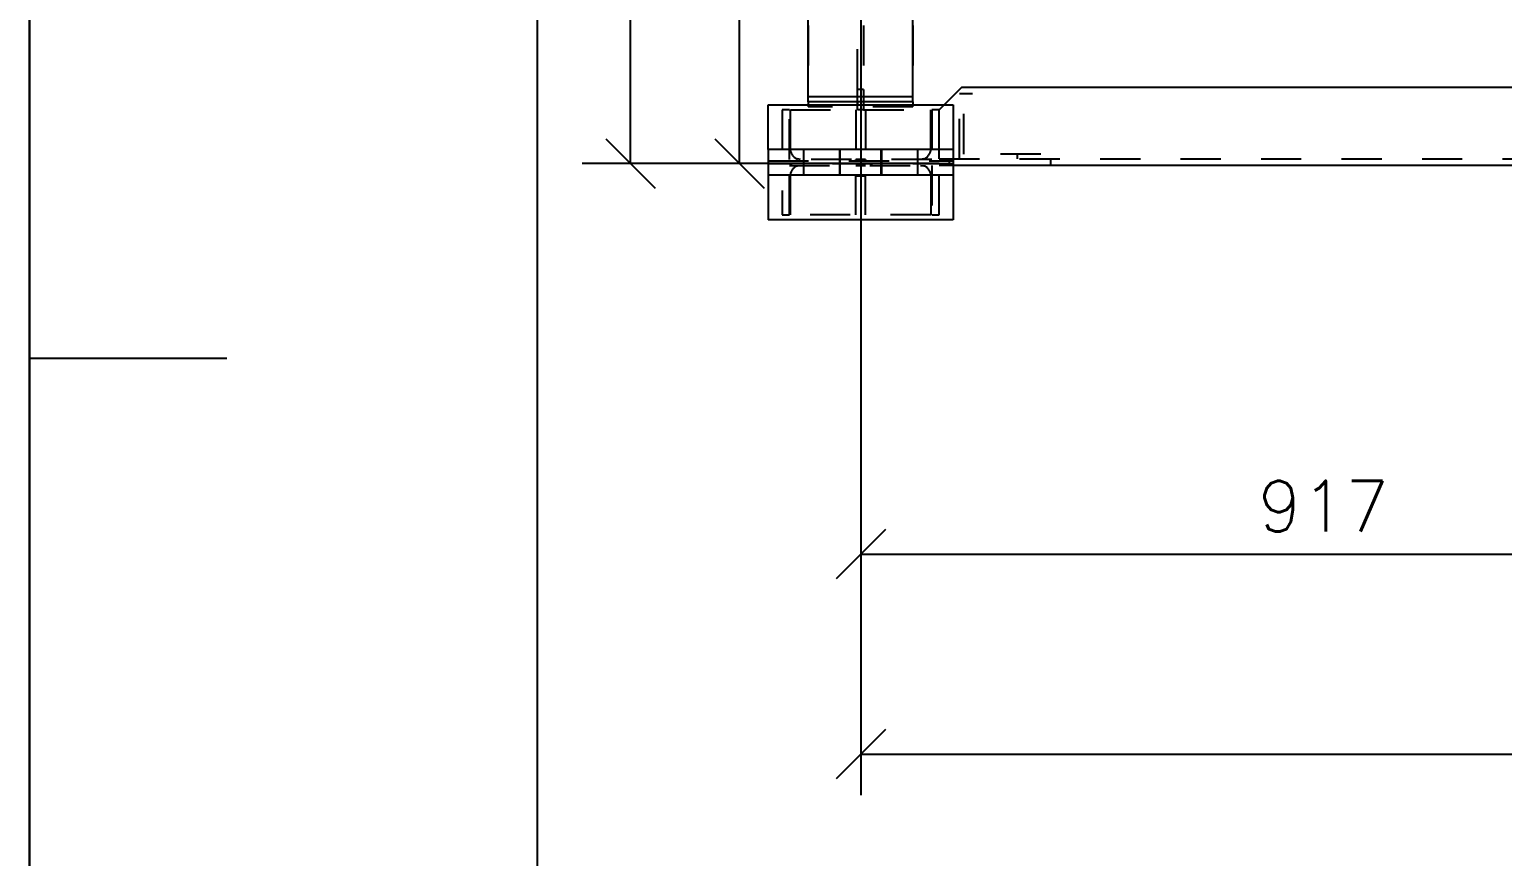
# Model space of a CAD drawing. Header units: millimetres. Extents: x 505 to 1346, y 20403 to 20997.
# Drawn here: x 505.1 to 576.8, y 20527.3 to 20567.5 of the extents above; entities that cross this region are included whole.
import ezdxf

# ---------------------------------------------------------------- set-up
doc = ezdxf.new("R2010")
doc.units = ezdxf.units.MM
doc.linetypes.add('CENTER', pattern=[12.7, 7.9375, -1.5875, 1.5875, -1.5875])
doc.linetypes.add('DXK_LINE_DOT2', pattern=[3.9198, 1.9599, -1.9599])
doc.styles.add('RomanS', font='ROMANS__.TTF', dxfattribs={"height": 0.2})

# ---------------------------------------------------------------- blocks, each defined once
blk = doc.blocks.new('Unknown-110200292-1058')
at = {"color": 5, "linetype": 'Continuous'}
blk.add_line((505.065, 20996.85), (505.065, 20402.85), dxfattribs=at)
blk = doc.blocks.new('FORMATO_DET_A1-110200292-76346')
at = {"color": 2, "linetype": 'Continuous', "true_color": 0xffff00}
for p, q in [((505.065, 20403.05), (505.065, 20996.85)), ((514.685, 20551.5), (505.065, 20551.5))]:
    blk.add_line(p, q, dxfattribs=at)
at = {"color": 1, "linetype": 'Continuous', "true_color": 0xff0000}
blk.add_line((529.801, 20412.672), (529.801, 20987.228), dxfattribs=at)
blk = doc.blocks.new('Part-110200292-57781 - 57739')
at = {"color": 7, "linetype": 'CENTER'}
blk.add_line((591.417, 20560.906), (545.536, 20606.406), dxfattribs=at)
at = {"color": 7, "linetype": 'DXK_LINE_DOT2'}
for p, q in [((552.19, 20601.596), (550.401, 20599.792)), ((555.635, 20598.178), (552.19, 20601.596)), ((550.566, 20599.959), (550.401, 20599.792)), ((553.844, 20596.377), (550.401, 20599.792)), ((550.401, 20599.792), (550.401, 20599.792)), ((550.566, 20599.959), (584.928, 20565.882)), ((550.566, 20599.959), (550.566, 20599.959)), ((553.844, 20596.377), (581.317, 20569.133)), ((586.551, 20567.519), (583.108, 20570.934)), ((584.763, 20565.716), (581.317, 20569.133)), ((586.551, 20567.519), (584.763, 20565.716))]:
    blk.add_line(p, q, dxfattribs=at)
at = {"color": 3, "linetype": 'Continuous'}
for p, q in [((583.108, 20570.934), (555.635, 20598.178)), ((581.317, 20569.133), (553.844, 20596.377))]:
    blk.add_line(p, q, dxfattribs=at)
blk = doc.blocks.new('Part-110200292-57919 - 57739')
at = {"color": 7, "linetype": 'DXK_LINE_DOT2'}
for p, q in [((542.99, 20583.406), (542.99, 20564.006)), ((548.09, 20583.406), (542.99, 20583.406)), ((545.395, 20564.605), (545.395, 20583.406)), ((545.685, 20583.406), (545.685, 20564.605)), ((548.09, 20583.406), (548.09, 20564.006)), ((545.395, 20563.606), (545.395, 20564.605)), ((545.685, 20564.605), (545.395, 20564.605)), ((545.685, 20564.605), (545.685, 20563.606)), ((542.99, 20564.006), (542.99, 20564.006)), ((542.99, 20563.856), (542.99, 20563.756)), ((548.09, 20563.756), (542.99, 20563.756)), ((545.685, 20563.606), (545.395, 20563.606)), ((545.685, 20563.606), (545.685, 20563.606)), ((548.09, 20563.756), (548.09, 20563.856))]:
    blk.add_line(p, q, dxfattribs=at)
at = {"color": 3, "linetype": 'Continuous'}
for p, q in [((542.99, 20564.256), (542.99, 20573.406)), ((548.09, 20564.256), (548.09, 20573.406)), ((542.99, 20564.006), (542.99, 20564.256)), ((542.99, 20564.256), (548.09, 20564.256)), ((542.99, 20564.006), (542.99, 20563.856)), ((548.09, 20564.006), (542.99, 20564.006)), ((545.395, 20564.006), (545.395, 20563.856)), ((545.685, 20564.006), (545.685, 20563.993)), ((545.685, 20563.993), (545.685, 20563.856)), ((548.09, 20564.006), (548.09, 20564.256)), ((548.09, 20564.006), (548.09, 20563.856))]:
    blk.add_line(p, q, dxfattribs=at)
blk = doc.blocks.new('Part-110200292-57945 - 57739')
at = {"color": 3, "linetype": 'Continuous'}
for p, q in [((541.048, 20561.681), (541.048, 20563.856)), ((541.048, 20563.856), (550.048, 20563.856)), ((550.048, 20563.856), (550.048, 20561.681)), ((541.048, 20560.431), (541.048, 20558.256)), ((550.048, 20560.431), (550.048, 20558.256)), ((550.048, 20558.256), (541.048, 20558.256))]:
    blk.add_line(p, q, dxfattribs=at)
at = {"color": 7, "linetype": 'DXK_LINE_DOT2'}
for p, q in [((541.048, 20561.681), (541.048, 20560.431)), ((550.048, 20561.681), (550.048, 20560.431))]:
    blk.add_line(p, q, dxfattribs=at)
blk = doc.blocks.new('Part-110200292-57949 - 57739')
at = {"color": 7, "linetype": 'DXK_LINE_DOT2'}
for p, q in [((545.305, 20558.506), (545.305, 20560.91)), ((545.305, 20560.91), (545.78, 20560.91)), ((545.305, 20560.906), (545.305, 20560.91)), ((545.78, 20560.906), (545.305, 20560.906)), ((545.78, 20558.506), (545.78, 20560.91)), ((545.78, 20560.91), (545.78, 20560.906)), ((545.305, 20560.411), (545.78, 20560.411)), ((545.305, 20560.406), (545.78, 20560.406)), ((545.78, 20558.506), (545.78, 20558.506))]:
    blk.add_line(p, q, dxfattribs=at)
blk = doc.blocks.new('Part-110200292-57918 - 57739')
at = {"color": 7, "linetype": 'DXK_LINE_DOT2'}
for p, q in [((541.717, 20563.606), (541.717, 20563.606)), ((542.072, 20563.606), (541.717, 20563.606)), ((541.717, 20563.606), (541.717, 20558.506)), ((542.072, 20563.606), (542.072, 20563.606)), ((542.072, 20561.201), (542.072, 20563.606)), ((549.012, 20563.606), (549.012, 20563.606)), ((549.012, 20563.606), (549.012, 20561.201)), ((549.367, 20563.606), (549.012, 20563.606)), ((549.367, 20563.606), (549.367, 20563.606)), ((549.367, 20558.506), (549.367, 20563.606)), ((542.072, 20561.201), (542.072, 20561.201)), ((549.012, 20561.201), (542.072, 20561.201)), ((542.072, 20560.911), (542.072, 20560.911)), ((542.072, 20558.506), (542.072, 20560.911)), ((542.072, 20560.911), (549.012, 20560.911)), ((549.012, 20561.201), (549.012, 20561.201)), ((549.012, 20560.911), (549.012, 20560.911)), ((549.012, 20560.911), (549.012, 20558.506)), ((541.717, 20558.506), (541.717, 20558.506)), ((541.717, 20558.506), (542.072, 20558.506)), ((542.072, 20558.506), (542.072, 20558.506)), ((549.012, 20558.506), (549.012, 20558.506)), ((549.012, 20558.506), (549.367, 20558.506)), ((549.367, 20558.506), (549.367, 20558.506))]:
    blk.add_line(p, q, dxfattribs=at)
blk = doc.blocks.new('Part-110200292-57921 - 57739')
at = {"color": 3, "linetype": 'Continuous'}
for p, q in [((550.467, 20564.716), (549.614, 20563.856)), ((550.467, 20564.716), (549.615, 20563.856)), ((550.467, 20564.716), (550.467, 20564.716)), ((550.467, 20564.716), (1035.618, 20564.716)), ((1036.043, 20560.906), (550.048, 20560.906))]:
    blk.add_line(p, q, dxfattribs=at)
at = {"color": 7, "linetype": 'DXK_LINE_DOT2'}
for p, q in [((549.614, 20563.856), (549.365, 20563.606)), ((549.367, 20563.606), (549.365, 20563.606)), ((549.367, 20561.221), (549.365, 20563.606)), ((549.615, 20563.856), (549.367, 20563.606)), ((549.367, 20561.221), (549.367, 20561.221)), ((549.367, 20561.221), (1036.718, 20561.221)), ((550.048, 20560.906), (549.367, 20560.906))]:
    blk.add_line(p, q, dxfattribs=at)
blk = doc.blocks.new('Part-110200292-57922 - 57739')
at = {"color": 7, "linetype": 'DXK_LINE_DOT2'}
for p, q in [((550.996, 20564.396), (550.367, 20564.396)), ((550.367, 20561.221), (550.367, 20564.396)), ((550.576, 20561.456), (550.576, 20564.396)), ((554.313, 20561.456), (550.576, 20561.456)), ((553.182, 20561.221), (553.182, 20561.456))]:
    blk.add_line(p, q, dxfattribs=at)
blk = doc.blocks.new('Part-110200292-57947 - 57739')
at = {"color": 7, "linetype": 'DXK_LINE_DOT2'}
for p, q in [((542.468, 20560.886), (542.622, 20560.911)), ((548.462, 20560.911), (548.617, 20560.886)), ((542.122, 20560.411), (542.147, 20560.565)), ((542.122, 20558.506), (542.122, 20560.411)), ((548.938, 20560.565), (548.962, 20560.411)), ((548.962, 20560.411), (548.962, 20558.506)), ((548.962, 20558.506), (542.122, 20558.506))]:
    blk.add_line(p, q, dxfattribs=at)
for centre, start, end in [((542.622, 20560.411), 108, 162), ((548.462, 20560.411), 18, 72)]:
    blk.add_arc(centre, 0.5, start, end, dxfattribs=at)
blk = doc.blocks.new('Part-110200292-57948 - 57739')
at = {"color": 7, "linetype": 'DXK_LINE_DOT2'}
for p, q in [((542.122, 20561.701), (542.122, 20563.606)), ((542.122, 20563.606), (545.395, 20563.606)), ((545.685, 20563.606), (548.962, 20563.606)), ((548.962, 20561.701), (548.962, 20563.606)), ((542.147, 20561.546), (542.122, 20561.701)), ((548.962, 20561.701), (548.938, 20561.546)), ((542.622, 20561.201), (542.468, 20561.225)), ((548.617, 20561.225), (548.462, 20561.201))]:
    blk.add_line(p, q, dxfattribs=at)
for centre, start, end in [((542.622, 20561.701), 198, 252), ((548.462, 20561.701), 288, 342)]:
    blk.add_arc(centre, 0.5, start, end, dxfattribs=at)
blk = doc.blocks.new('Part-110200292-57950 - 57739')
at = {"color": 7, "linetype": 'DXK_LINE_DOT2'}
for p, q in [((545.305, 20563.606), (545.305, 20561.201)), ((545.305, 20563.606), (545.305, 20563.606)), ((545.78, 20563.606), (545.78, 20561.201)), ((545.305, 20561.706), (545.78, 20561.706)), ((545.305, 20561.701), (545.78, 20561.701)), ((545.305, 20561.201), (545.305, 20561.205)), ((545.305, 20561.205), (545.78, 20561.205)), ((545.78, 20561.201), (545.305, 20561.201)), ((545.78, 20561.205), (545.78, 20561.201))]:
    blk.add_line(p, q, dxfattribs=at)
blk = doc.blocks.new('Part-110200292-57951 - 57739')
at = {"color": 7, "linetype": 'DXK_LINE_DOT2'}
for p, q in [((549.367, 20561.221), (549.367, 20561.221)), ((549.867, 20560.906), (549.867, 20561.221)), ((554.801, 20560.906), (550.048, 20560.906)), ((554.801, 20560.906), (554.801, 20561.221))]:
    blk.add_line(p, q, dxfattribs=at)
blk = doc.blocks.new('Part-110200292-64308 - 57739')
at = {"color": 3, "linetype": 'Continuous'}
for p, q in [((550.048, 20561.681), (541.048, 20561.681)), ((541.048, 20561.681), (541.048, 20560.431)), ((542.773, 20560.431), (542.773, 20561.681)), ((548.323, 20560.431), (548.323, 20561.681)), ((550.048, 20561.681), (550.048, 20560.431)), ((550.048, 20560.431), (541.048, 20560.431))]:
    blk.add_line(p, q, dxfattribs=at)
at = {"color": 7, "linetype": 'DXK_LINE_DOT2'}
for p, q in [((544.524, 20560.431), (544.524, 20561.681)), ((544.553, 20560.431), (544.553, 20561.681)), ((546.543, 20560.431), (546.543, 20561.681)), ((546.572, 20560.431), (546.572, 20561.681)), ((541.048, 20561.131), (550.048, 20561.131)), ((550.048, 20560.98), (541.048, 20560.98))]:
    blk.add_line(p, q, dxfattribs=at)
blk = doc.blocks.new('StraightDimension-110200292-63804 - 57739')
at = {"color": 7, "linetype": 'Continuous'}
for p, q in [((535.539, 20605.056), (533.139, 20607.456)), ((549.367, 20606.256), (531.989, 20606.256)), ((534.339, 20561.001), (534.339, 20606.256)), ((533.139, 20562.201), (535.539, 20559.801)), ((549.367, 20561.001), (531.989, 20561.001))]:
    blk.add_line(p, q, dxfattribs=at)
at = {"color": 0}
blk.add_wipeout([(533.739, 20587.71), (530.239, 20587.71), (530.239, 20579.547), (533.739, 20579.547)], dxfattribs=at)
at = {"color": 3, "style": 'RomanS'}
blk.add_text('905', height=2.4772, rotation=90.00021, dxfattribs=at).set_placement((533.239, 20580.047))
blk = doc.blocks.new('StraightDimension-110200292-63819 - 57739')
at = {"color": 7, "linetype": 'Continuous'}
for p, q in [((540.843, 20582.456), (538.443, 20584.856)), ((548.09, 20583.656), (537.293, 20583.656)), ((539.643, 20561.004), (539.643, 20583.656)), ((538.443, 20562.204), (540.843, 20559.804)), ((549.367, 20561.004), (537.293, 20561.004))]:
    blk.add_line(p, q, dxfattribs=at)
at = {"color": 0}
blk.add_wipeout([(539.043, 20576.411), (535.543, 20576.411), (535.543, 20568.248), (539.043, 20568.248)], dxfattribs=at)
at = {"color": 3, "style": 'RomanS'}
blk.add_text('453', height=2.4772, rotation=90.00021, dxfattribs=at).set_placement((538.543, 20568.748))
blk = doc.blocks.new('StraightDimension-110200292-64395 - 57739')
at = {"color": 7, "linetype": 'Continuous'}
for p, q in [((545.548, 20609.056), (545.548, 20539.976)), ((591.417, 20560.906), (591.417, 20539.976)), ((546.748, 20543.176), (544.348, 20540.776)), ((590.217, 20540.776), (592.617, 20543.176)), ((545.548, 20541.976), (591.417, 20541.976))]:
    blk.add_line(p, q, dxfattribs=at)
at = {"color": 0}
blk.add_wipeout([(572.564, 20542.576), (572.564, 20546.076), (564.401, 20546.076), (564.401, 20542.576)], dxfattribs=at)
at = {"color": 3, "style": 'RomanS'}
blk.add_text('917', height=2.4772, dxfattribs=at).set_placement((564.901, 20543.076))
blk = doc.blocks.new('StraightDimension-110200292-64489 - 57739')
at = {"color": 7, "linetype": 'Continuous'}
for p, q in [((545.548, 20609.056), (545.548, 20530.246)), ((546.748, 20533.446), (544.348, 20531.046)), ((545.548, 20532.246), (1152.111, 20532.246))]:
    blk.add_line(p, q, dxfattribs=at)

msp = doc.modelspace()

# ---------------------------------------------------------------- block references
for name in ['Unknown-110200292-1058', 'FORMATO_DET_A1-110200292-76346', 'Part-110200292-57781 - 57739', 'Part-110200292-57919 - 57739', 'Part-110200292-57921 - 57739', 'Part-110200292-57922 - 57739', 'Part-110200292-57945 - 57739', 'Part-110200292-57918 - 57739', 'Part-110200292-57948 - 57739', 'Part-110200292-57950 - 57739', 'Part-110200292-64308 - 57739', 'Part-110200292-57947 - 57739', 'Part-110200292-57949 - 57739', 'Part-110200292-57951 - 57739']:
    msp.add_blockref(name, (0, 0))

# ---------------------------------------------------------------- next in the draw order: block references
msp.add_blockref('StraightDimension-110200292-63804 - 57739', (0, 0))

# ---------------------------------------------------------------- next in the draw order: block references
msp.add_blockref('StraightDimension-110200292-63819 - 57739', (0, 0))

# ---------------------------------------------------------------- next in the draw order: block references
msp.add_blockref('StraightDimension-110200292-64395 - 57739', (0, 0))

# ---------------------------------------------------------------- next in the draw order: block references
msp.add_blockref('StraightDimension-110200292-64489 - 57739', (0, 0))

doc.saveas('drawing.dxf')
